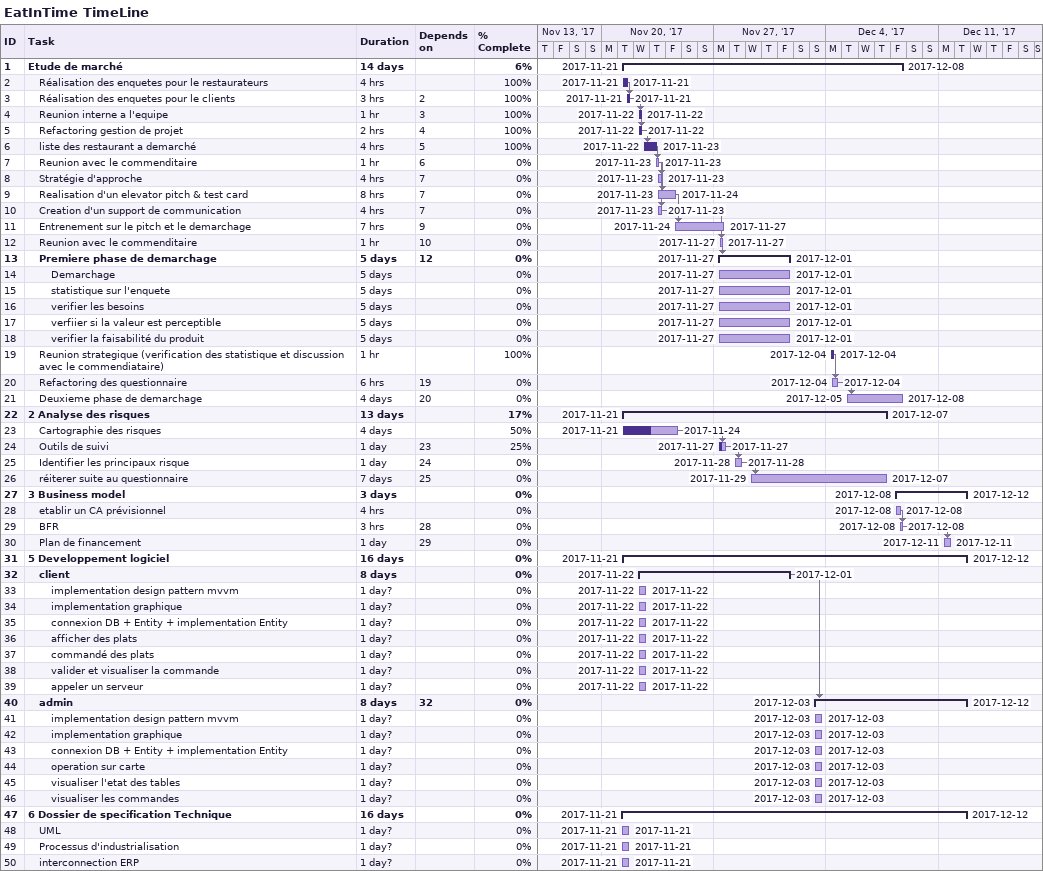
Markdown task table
EatInTime TimeLine

| ID | Level | Task | Duration | Start | Finish | Predecessors | % complete |
|---|---|---|---|---|---|---|---|
| 1 | 1 | **Etude de marché** | 14d | 2017-11-21 | 2017-12-08 |  | 6 |
| 2 | 2 | Réalisation des enquetes pour le restaurateurs | 4h | 2017-11-21 | 2017-11-21 |  | 100 |
| 3 | 2 | Réalisation des enquetes pour le clients | 3h | 2017-11-21 | 2017-11-21 | 2 | 100 |
| 4 | 2 | Reunion interne a l'equipe | 1h | 2017-11-22 | 2017-11-22 | 3 | 100 |
| 5 | 2 | Refactoring gestion de projet | 2h | 2017-11-22 | 2017-11-22 | 4 | 100 |
| 6 | 2 | liste des restaurant a demarché | 4h | 2017-11-22 | 2017-11-23 | 5 | 100 |
| 7 | 2 | Reunion avec le commenditaire | 1h | 2017-11-23 | 2017-11-23 | 6 | 0 |
| 8 | 2 | Stratégie d'approche | 4h | 2017-11-23 | 2017-11-23 | 7 | 0 |
| 9 | 2 | Realisation d'un elevator pitch & test card | 8h | 2017-11-23 | 2017-11-24 | 7 | 0 |
| 10 | 2 | Creation d'un support de communication | 4h | 2017-11-23 | 2017-11-23 | 7 | 0 |
| 11 | 2 | Entrenement sur le pitch et le demarchage | 7h | 2017-11-24 | 2017-11-27 | 9 | 0 |
| 12 | 2 | Reunion avec le commenditaire | 1h | 2017-11-27 | 2017-11-27 | 10 | 0 |
| 13 | 2 | **Premiere phase de demarchage** | 5d | 2017-11-27 | 2017-12-01 | 12 | 0 |
| 14 | 3 | Demarchage | 5d | 2017-11-27 | 2017-12-01 |  | 0 |
| 15 | 3 | statistique sur l'enquete | 5d | 2017-11-27 | 2017-12-01 |  | 0 |
| 16 | 3 | verifier les besoins | 5d | 2017-11-27 | 2017-12-01 |  | 0 |
| 17 | 3 | verfiier si la valeur est perceptible | 5d | 2017-11-27 | 2017-12-01 |  | 0 |
| 18 | 3 | verifier la faisabilité du produit | 5d | 2017-11-27 | 2017-12-01 |  | 0 |
| 19 | 2 | Reunion strategique (verification des statistique et discussion avec le commendiataire) | 1h | 2017-12-04 | 2017-12-04 |  | 100 |
| 20 | 2 | Refactoring des questionnaire | 6h | 2017-12-04 | 2017-12-04 | 19 | 0 |
| 21 | 2 | Deuxieme phase de demarchage | 4d | 2017-12-05 | 2017-12-08 | 20 | 0 |
| 22 | 1 | **2 Analyse des risques** | 13d | 2017-11-21 | 2017-12-07 |  | 17 |
| 23 | 2 | Cartographie des risques | 4d | 2017-11-21 | 2017-11-24 |  | 50 |
| 24 | 2 | Outils de suivi | 1d | 2017-11-27 | 2017-11-27 | 23 | 25 |
| 25 | 2 | Identifier les principaux risque | 1d | 2017-11-28 | 2017-11-28 | 24 | 0 |
| 26 | 2 | réiterer suite au questionnaire | 7d | 2017-11-29 | 2017-12-07 | 25 | 0 |
| 27 | 1 | **3 Business model** | 3d | 2017-12-08 | 2017-12-12 |  | 0 |
| 28 | 2 | etablir un CA prévisionnel | 4h | 2017-12-08 | 2017-12-08 |  | 0 |
| 29 | 2 | BFR | 3h | 2017-12-08 | 2017-12-08 | 28 | 0 |
| 30 | 2 | Plan de financement | 1d | 2017-12-11 | 2017-12-11 | 29 | 0 |
| 31 | 1 | **5 Developpement logiciel** | 16d | 2017-11-21 | 2017-12-12 |  | 0 |
| 32 | 2 | **client** | 8d | 2017-11-22 | 2017-12-01 |  | 0 |
| 33 | 3 | implementation design pattern mvvm | 1d? | 2017-11-22 | 2017-11-22 |  | 0 |
| 34 | 3 | implementation graphique | 1d? | 2017-11-22 | 2017-11-22 |  | 0 |
| 35 | 3 | connexion DB + Entity + implementation Entity | 1d? | 2017-11-22 | 2017-11-22 |  | 0 |
| 36 | 3 | afficher des plats | 1d? | 2017-11-22 | 2017-11-22 |  | 0 |
| 37 | 3 | commandé des plats | 1d? | 2017-11-22 | 2017-11-22 |  | 0 |
| 38 | 3 | valider et visualiser la commande | 1d? | 2017-11-22 | 2017-11-22 |  | 0 |
| 39 | 3 | appeler un serveur | 1d? | 2017-11-22 | 2017-11-22 |  | 0 |
| 40 | 2 | **admin** | 8d | 2017-12-03 | 2017-12-12 | 32 | 0 |
| 41 | 3 | implementation design pattern mvvm | 1d? | 2017-12-03 | 2017-12-03 |  | 0 |
| 42 | 3 | implementation graphique | 1d? | 2017-12-03 | 2017-12-03 |  | 0 |
| 43 | 3 | connexion DB + Entity + implementation Entity | 1d? | 2017-12-03 | 2017-12-03 |  | 0 |
| 44 | 3 | operation sur carte | 1d? | 2017-12-03 | 2017-12-03 |  | 0 |
| 45 | 3 | visualiser l'etat des tables | 1d? | 2017-12-03 | 2017-12-03 |  | 0 |
| 46 | 3 | visualiser les commandes | 1d? | 2017-12-03 | 2017-12-03 |  | 0 |
| 47 | 1 | **6 Dossier de specification Technique** | 16d | 2017-11-21 | 2017-12-12 |  | 0 |
| 48 | 2 | UML | 1d? | 2017-11-21 | 2017-11-21 |  | 0 |
| 49 | 2 | Processus d'industrialisation | 1d? | 2017-11-21 | 2017-11-21 |  | 0 |
| 50 | 2 | interconnection ERP | 1d? | 2017-11-21 | 2017-11-21 |  | 0 |
